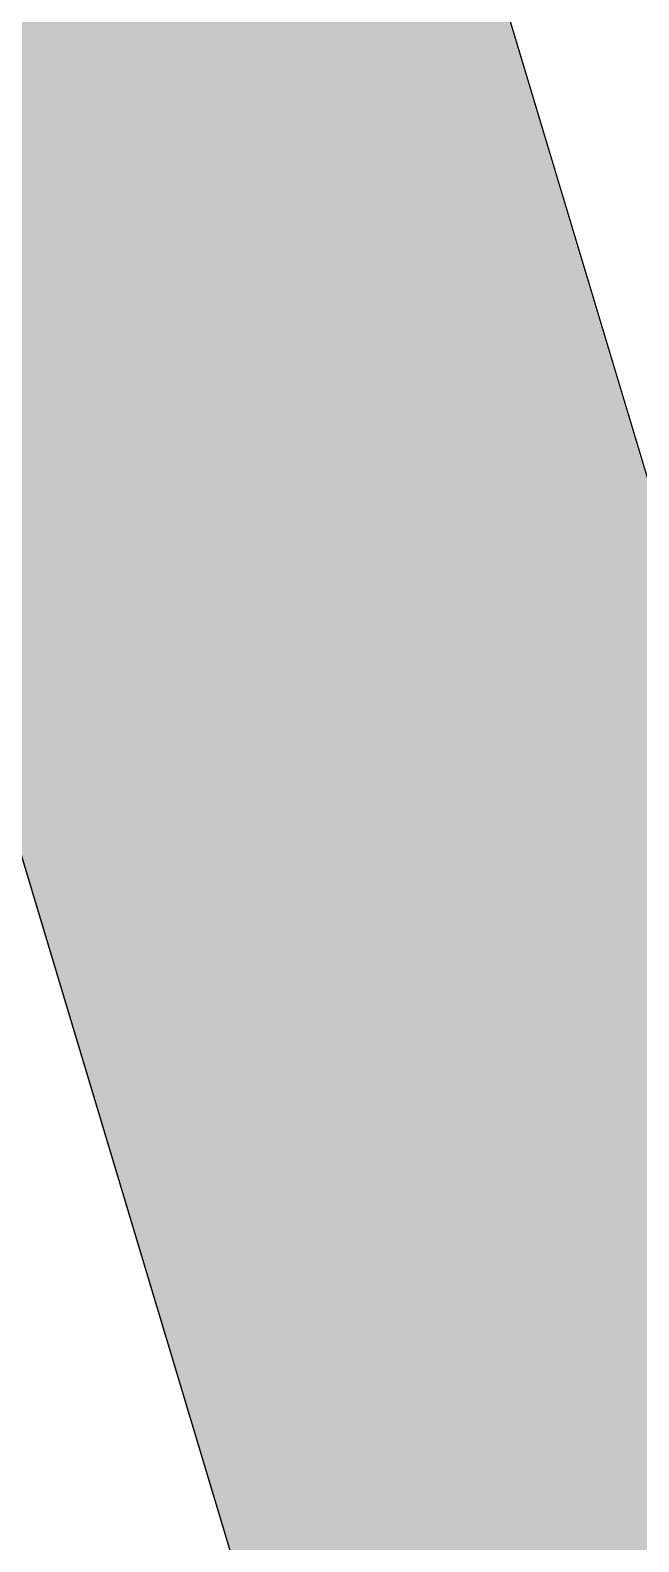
# Model space of a CAD drawing. Header units: metres. Extents: x -296 to 345, y -1036 to 474.
# Drawn here: x -3.69 to -3.346, y 339.282 to 340.135 of the extents above; entities that cross this region are included whole.
import ezdxf

# ---------------------------------------------------------------- set-up
doc = ezdxf.new("R2010")
doc.units = ezdxf.units.M
doc.layers.add('DGPRO_Tactiles', color=40, linetype='Continuous')

# ---------------------------------------------------------------- blocks, each defined once
blk = doc.blocks.new('accesibilidad 2')
at = {"ltscale": 50}
blk.add_lwpolyline([(6073.02881, 3738.78026), (6073.02881, 3739.18026), (6074.62881, 3739.18027), (6074.62881, 3738.78027), (6073.02881, 3738.78026)], dxfattribs=at)
blk.add_lwpolyline([(6073.02881, 3739.18026), (6074.62881, 3739.18026), (6074.62881, 3738.78027), (6073.02881, 3738.78027)], close=True, dxfattribs=at)
blk = doc.blocks.new('modulo accesibilidad')
at = {"rotation": 180}
blk.add_blockref('accesibilidad 2', (6204.72721, 3729.34572, 13.366), dxfattribs=at)
blk = doc.blocks.new('A$C07AB3025')
at = {"layer": 'DGPRO_Tactiles'}
h = blk.add_hatch(dxfattribs=at)
h.set_pattern_fill('HEX', color=256, scale=0.01)
h.set_pattern_definition([(0, (-3499.08155, -2022.02536), (0, 0.05499261315), [0.03175, -0.0635]), (120, (-3499.08155, -2022.02536), (-0.047625, -0.0274963066), [0.03175, -0.0635]), (60, (-3499.0498, -2022.02536), (-0.047625, 0.0274963066), [0.03175, -0.0635])])
h.paths.add_polyline_path([(29.27259, -90.89373), (38.2263, -120.69296), (37.84325, -120.80817), (28.88759, -91.00244)])
at = {"layer": 'DGPRO_Tactiles', "color": 1, "elevation": 12.334}
blk.add_lwpolyline([(74.36954, -239.73146), (72.18601, -235.0626), (50.54894, -163.07293), (48.74446, -157.08089), (28.88759, -91.00244), (12.52852, -29.13785, 0.046664), (12.45151, -28.92804), (3.14907, -9.42404)], format="xyb", dxfattribs=at)
blk.add_lwpolyline([(38.2273, -120.69266), (29.27259, -90.89373)], dxfattribs=at)
at = {"rotation": 286.7348054289174}
blk.add_blockref('modulo accesibilidad', (5.68203, 21.71056, -1.032), dxfattribs=at)

msp = doc.modelspace()

# ---------------------------------------------------------------- block references
msp.add_blockref('A$C07AB3025', (-37.35052, 446.53818, 1.032))

doc.saveas('drawing.dxf')
